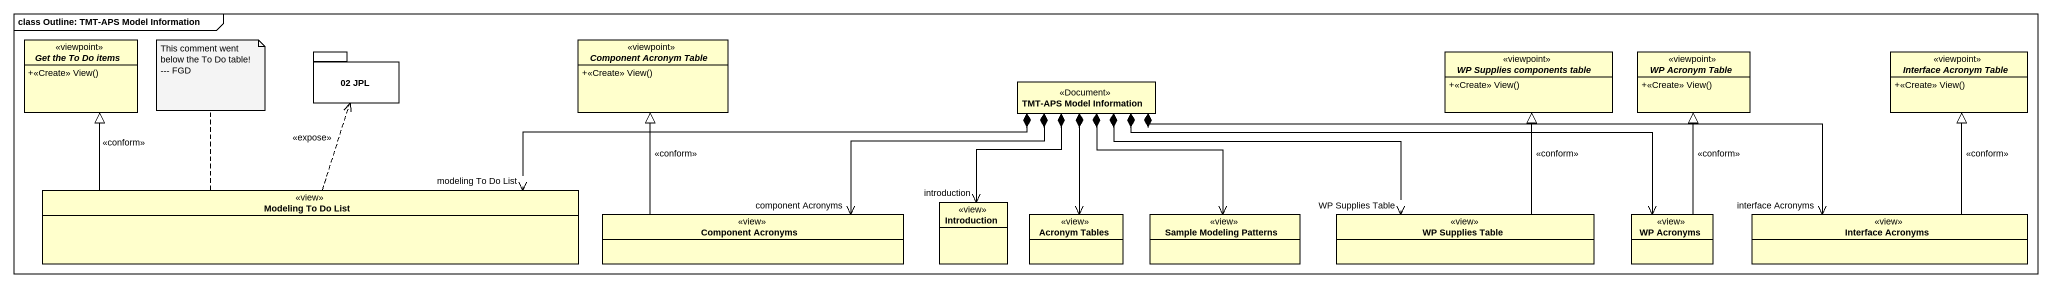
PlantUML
@startuml
mainframe class Outline: TMT-APS Model Information
hide circle
hide empty members
skinparam classAttributeIconSize 0
abstract class "Get the To Do items" as Get_the_To_Do_items <<viewpoint>> {
  +<<Create>> View()
}
abstract class "Component Acronym Table" as Component_Acronym_Table <<viewpoint>> {
  +<<Create>> View()
}
package "02 JPL" as p02_JPL {
}
class "TMT-APS Model Information" as TMT_APS_Model_Information <<Document>>
abstract class "WP Supplies components table" as WP_Supplies_components_table <<viewpoint>> {
  +<<Create>> View()
}
abstract class "WP Acronym Table" as WP_Acronym_Table <<viewpoint>> {
  +<<Create>> View()
}
abstract class "Interface Acronym Table" as Interface_Acronym_Table <<viewpoint>> {
  +<<Create>> View()
}
class "Modeling To Do List" as Modeling_To_Do_List <<view>>
class Introduction <<view>>
class "Component Acronyms" as Component_Acronyms <<view>>
class "Acronym Tables" as Acronym_Tables <<view>>
class "Sample Modeling Patterns" as Sample_Modeling_Patterns <<view>>
class "WP Supplies Table" as WP_Supplies_Table <<view>>
class "WP Acronyms" as WP_Acronyms <<view>>
class "Interface Acronyms" as Interface_Acronyms <<view>>
TMT_APS_Model_Information *-left-> "modeling To Do List" Modeling_To_Do_List
TMT_APS_Model_Information *--> "introduction" Introduction
TMT_APS_Model_Information *-left-> "component Acronyms" Component_Acronyms
TMT_APS_Model_Information *--> Acronym_Tables
TMT_APS_Model_Information *--> Sample_Modeling_Patterns
TMT_APS_Model_Information *-right-> "WP Supplies Table" WP_Supplies_Table
TMT_APS_Model_Information *-right-> WP_Acronyms
TMT_APS_Model_Information *-right-> "interface Acronyms" Interface_Acronyms
Modeling_To_Do_List -up-|> Get_the_To_Do_items : <<conform>>
Modeling_To_Do_List .up.> p02_JPL : <<expose>>
Component_Acronyms -up-|> Component_Acronym_Table : <<conform>>
WP_Supplies_Table -up-|> WP_Supplies_components_table : <<conform>>
WP_Acronyms -up-|> WP_Acronym_Table : <<conform>>
Interface_Acronyms -up-|> Interface_Acronym_Table : <<conform>>
note top of Modeling_To_Do_List
  This comment went below the To Do table!
  ~--- FGD
end note
@enduml
